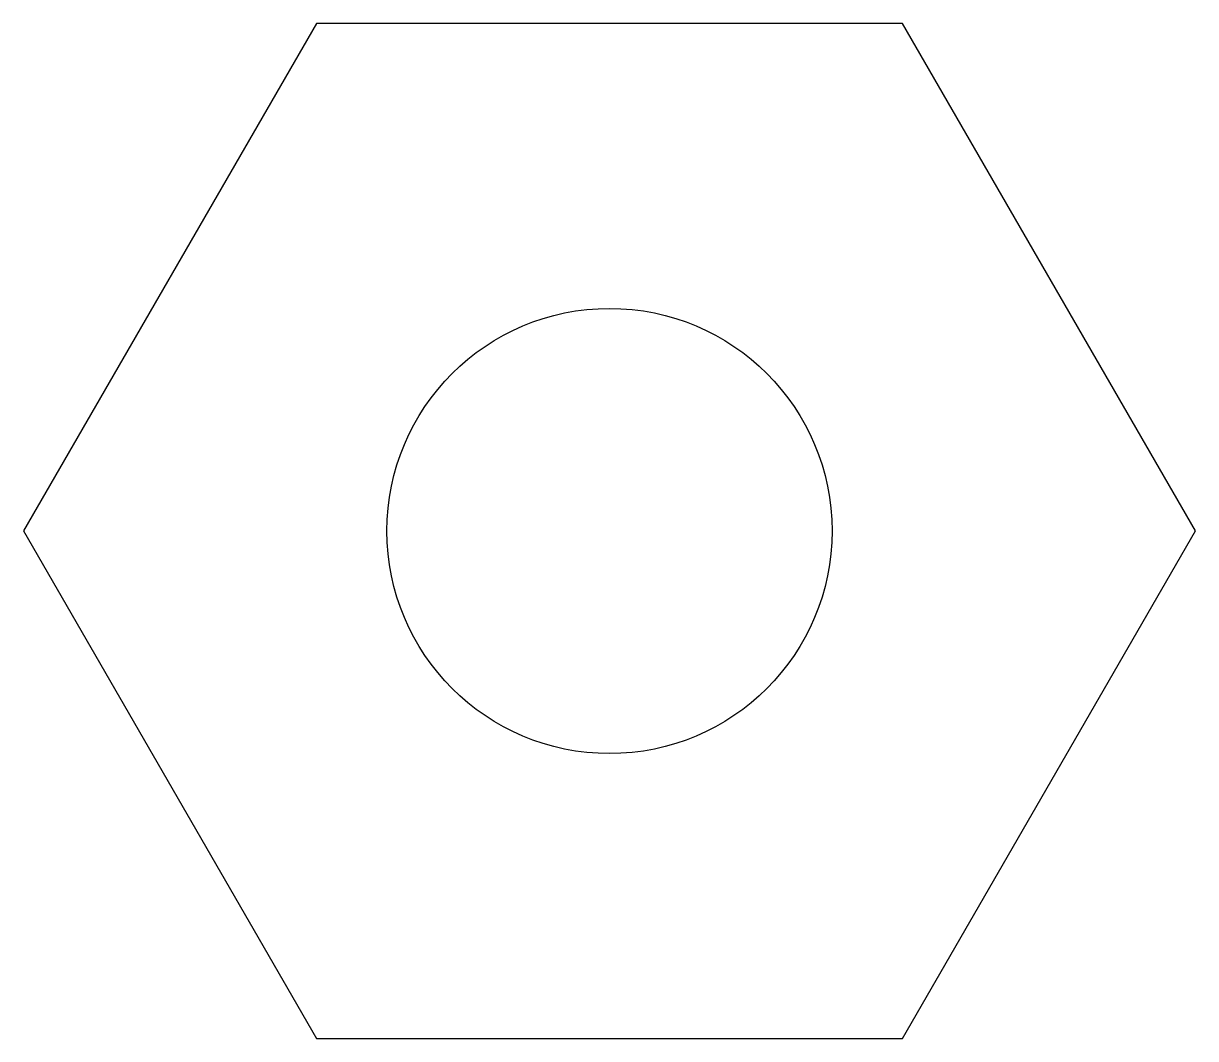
# Model space of a CAD drawing. Header units: millimetres. Extents: x 12.81 to 19.39, y -19.85 to -14.15.
import ezdxf

# ---------------------------------------------------------------- set-up
doc = ezdxf.new("R2010")
doc.units = ezdxf.units.MM
doc.layers.get('0').update_dxf_attribs({"linetype": 'CONTINUOUS'})

msp = doc.modelspace()

# ---------------------------------------------------------------- linework, layer by layer
msp.add_lwpolyline([(17.7454, -19.85), (19.3909, -17), (17.7454, -14.15), (14.4546, -14.15), (12.8091, -17), (14.4546, -19.85)], close=True)
msp.add_circle((16.1, -17), 1.25)
msp.add_circle((16.1, -17), 1.25)

doc.saveas('drawing.dxf')
